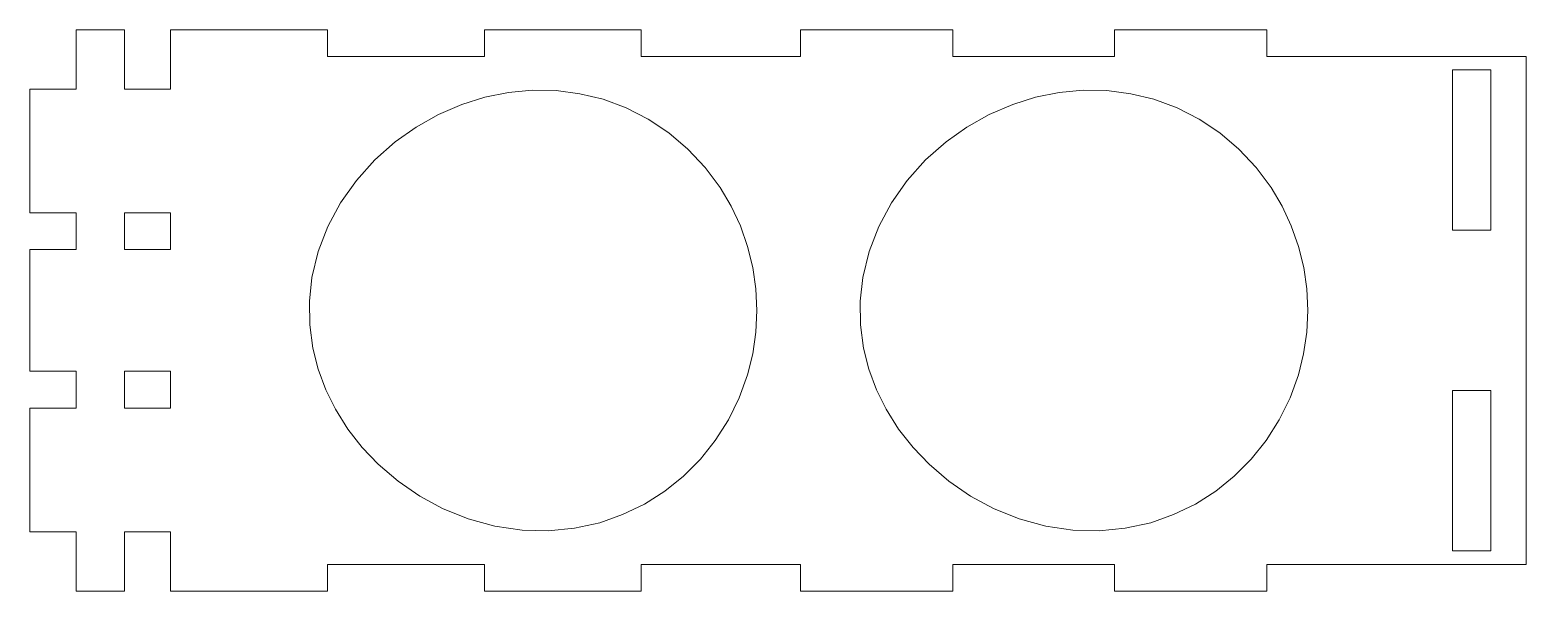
# Model space of a CAD drawing. Header units: millimetres. Extents: x 6 to 192, y 3 to 73.
import ezdxf

# ---------------------------------------------------------------- set-up
doc = ezdxf.new("R2010")
doc.units = ezdxf.units.MM

msp = doc.modelspace()

# ---------------------------------------------------------------- linework, layer by layer
at = {"color": 7, "linetype": 'Continuous', "lineweight": 15}
for p, q in [((11.44, 70), (11.44, 73.3)), ((17.47, 73.3), (11.44, 73.3)), ((17.47, 73.3), (17.47, 65.9)), ((23.2, 65.9), (23.2, 73.3)), ((42.79, 73.3), (23.2, 73.3)), ((42.79, 70), (42.79, 73.3)), ((62.36, 73.3), (62.36, 70)), ((81.93, 73.3), (62.36, 73.3)), ((81.93, 70), (81.93, 73.3)), ((101.8, 73.3), (101.8, 70)), ((120.78, 73.3), (101.8, 73.3)), ((120.78, 70), (120.78, 73.3)), ((140.94, 73.3), (140.94, 70)), ((159.92, 73.3), (140.94, 73.3)), ((159.92, 70), (159.92, 73.3)), ((11.43, 65.9), (11.43, 70)), ((11.43, 70), (11.44, 70)), ((62.36, 70), (42.79, 70)), ((101.8, 70), (81.93, 70)), ((140.94, 70), (120.78, 70)), ((192.27, 70), (159.92, 70)), ((192.27, 70), (192.27, 6.6)), ((183.11, 68.3), (187.86, 68.3)), ((183.11, 48.3), (183.11, 68.3)), ((187.86, 68.3), (187.86, 48.3)), ((5.68, 50.49), (5.68, 65.9)), ((5.68, 65.9), (11.43, 65.9)), ((17.47, 65.9), (23.2, 65.9)), ((11.43, 50.49), (5.68, 50.49)), ((11.43, 45.89), (11.43, 50.49)), ((17.47, 50.49), (23.2, 50.49)), ((17.47, 45.89), (17.47, 50.49)), ((23.2, 50.49), (23.2, 45.89)), ((187.86, 48.3), (183.11, 48.3)), ((5.68, 30.71), (5.68, 45.89)), ((5.68, 45.89), (11.43, 45.89)), ((23.2, 45.89), (17.47, 45.89)), ((11.43, 30.71), (5.68, 30.71)), ((11.43, 26.11), (11.43, 30.71)), ((17.47, 30.71), (23.2, 30.71)), ((17.47, 26.11), (17.47, 30.71)), ((23.2, 30.71), (23.2, 26.11)), ((183.11, 28.3), (187.86, 28.3)), ((183.11, 8.3), (183.11, 28.3)), ((187.86, 28.3), (187.86, 8.3)), ((5.68, 10.7), (5.68, 26.11)), ((5.68, 26.11), (11.43, 26.11)), ((23.2, 26.11), (17.47, 26.11)), ((11.43, 10.7), (5.68, 10.7)), ((11.43, 6.6), (11.43, 10.7)), ((23.2, 10.7), (17.47, 10.7)), ((17.47, 10.7), (17.47, 3.3)), ((23.2, 3.3), (23.2, 10.7)), ((187.86, 8.3), (183.11, 8.3)), ((11.44, 6.6), (11.43, 6.6)), ((11.44, 3.3), (11.44, 6.6)), ((42.79, 6.6), (62.36, 6.6)), ((42.79, 3.3), (42.79, 6.6)), ((62.36, 6.6), (62.36, 3.3)), ((81.93, 6.6), (101.8, 6.6)), ((81.93, 3.3), (81.93, 6.6)), ((101.8, 6.6), (101.8, 3.3)), ((120.78, 6.6), (140.94, 6.6)), ((120.78, 3.3), (120.78, 6.6)), ((140.94, 6.6), (140.94, 3.3)), ((159.92, 6.6), (192.27, 6.6)), ((159.92, 3.3), (159.92, 6.6)), ((11.44, 3.3), (17.47, 3.3)), ((23.2, 3.3), (42.79, 3.3)), ((62.36, 3.3), (81.93, 3.3)), ((101.8, 3.3), (120.78, 3.3)), ((140.94, 3.3), (159.92, 3.3))]:
    msp.add_line(p, q, dxfattribs=at)
at = {"color": 7, "linetype": 'Continuous', "lineweight": 15, "flags": 128}
for points in [[(96.35, 38.3), (96.22, 35.59), (95.83, 32.91), (95.18, 30.28), (94.14, 27.41), (92.79, 24.65), (91.15, 22.07), (89.29, 19.75), (87.19, 17.64), (84.87, 15.77), (82.32, 14.15), (79.6, 12.83), (76.76, 11.83), (73.58, 11.13), (70.32, 10.82), (67.07, 10.89), (63.67, 11.4), (60.34, 12.31), (57.15, 13.59), (54.29, 15.14), (51.6, 16.99), (49.12, 19.11), (47.12, 21.21), (45.33, 23.51), (43.78, 25.97), (42.58, 28.41), (41.63, 30.97), (40.96, 33.61), (40.57, 36.52), (40.53, 39.48), (40.85, 42.4), (41.64, 45.65), (42.85, 48.78), (44.43, 51.73), (46.41, 54.52), (48.7, 57.07), (51.25, 59.33), (53.85, 61.18), (56.63, 62.74), (59.55, 64.01), (62.4, 64.9), (65.35, 65.5), (68.33, 65.78), (71.31, 65.72), (74.27, 65.34), (77.17, 64.64), (80.05, 63.57), (82.8, 62.16), (85.36, 60.46), (87.75, 58.43), (89.9, 56.14), (91.77, 53.62), (93.14, 51.3), (94.28, 48.84), (95.18, 46.3), (95.83, 43.67), (96.22, 40.99), (96.35, 38.3)], [(165.05, 38.3), (164.92, 35.59), (164.52, 32.91), (163.87, 30.28), (162.84, 27.41), (161.49, 24.65), (159.85, 22.07), (157.99, 19.75), (155.88, 17.64), (153.56, 15.77), (151.02, 14.15), (148.3, 12.83), (145.45, 11.83), (142.27, 11.13), (139.02, 10.82), (135.76, 10.89), (132.36, 11.4), (129.04, 12.31), (125.85, 13.59), (122.98, 15.14), (120.29, 16.99), (117.82, 19.11), (115.82, 21.21), (114.02, 23.51), (112.48, 25.97), (111.27, 28.41), (110.32, 30.97), (109.65, 33.61), (109.26, 36.52), (109.23, 39.48), (109.54, 42.4), (110.33, 45.65), (111.54, 48.78), (113.13, 51.73), (115.1, 54.52), (117.39, 57.07), (119.95, 59.33), (122.54, 61.18), (125.32, 62.74), (128.24, 64.01), (131.1, 64.9), (134.04, 65.5), (137.02, 65.78), (140, 65.72), (142.97, 65.34), (145.86, 64.64), (148.75, 63.57), (151.5, 62.16), (154.06, 60.46), (156.45, 58.43), (158.59, 56.14), (160.46, 53.62), (161.83, 51.3), (162.98, 48.84), (163.88, 46.3), (164.53, 43.67), (164.92, 40.99), (165.05, 38.3)]]:
    msp.add_lwpolyline(points, dxfattribs=at)

doc.saveas('drawing.dxf')
